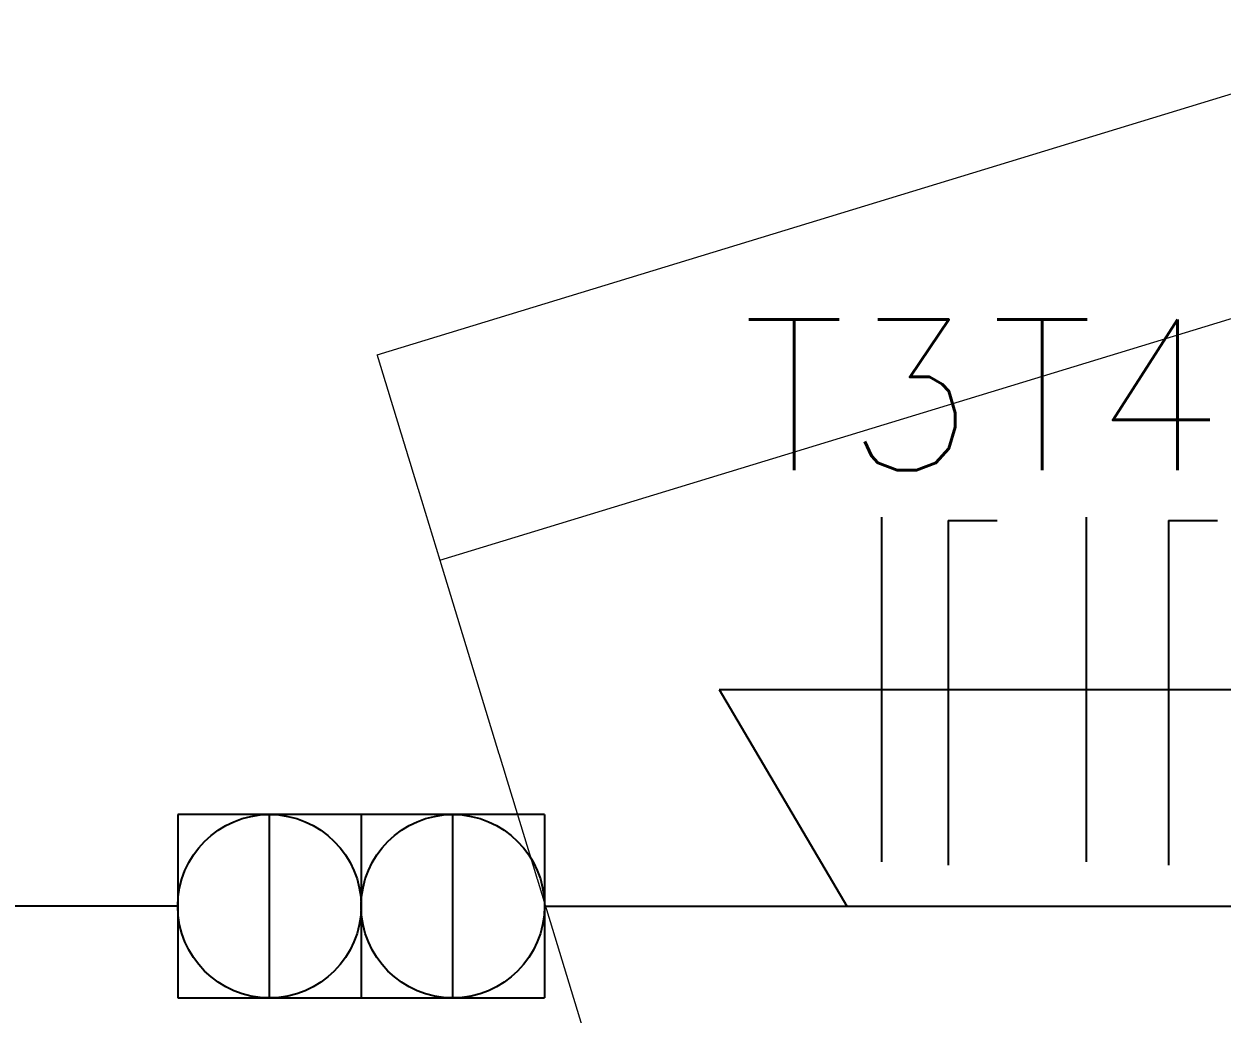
# Model space of a CAD drawing. Header units: millimetres. Extents: x 27525 to 1347740, y 16401 to 59429.
# Drawn here: x 648067 to 648927, y 36341 to 37052 of the extents above; entities that cross this region are included whole.
import ezdxf
from ezdxf.lldxf.tags import DXFTag

# ---------------------------------------------------------------- set-up
doc = ezdxf.new("R2010")
doc.units = ezdxf.units.MM
for name, color, linetype in [('ARQUITETURA', 8, 'Continuous'), ('ELETRICA', 3, 'Continuous'), ('Eletruto embutido no piso', 4, 'HIDDEN'), ('PERFILADO', 2, 'Continuous')]:
    doc.layers.add(name, color=color, linetype=linetype)
doc.layers.add('Mobiliário', color=151, linetype='Continuous', lineweight=9, plot=False)
doc.styles.get("Standard").update_dxf_attribs({"font": 'romans.shx'})
tags = doc.linetypes.add('HIDDEN', pattern=[0.375, 0.25, -0.125]).pattern_tags.tags
tags[6:7] = [DXFTag(74, 4), DXFTag(75, 0), DXFTag(340, '0'), DXFTag(46, 1.0), DXFTag(50, 0.0), DXFTag(44, 0.0), DXFTag(45, 0.0)]
tags[4:5] = [DXFTag(74, 4), DXFTag(75, 0), DXFTag(340, '0'), DXFTag(46, 1.0), DXFTag(50, 0.0), DXFTag(44, 0.0), DXFTag(45, 0.0)]

# ---------------------------------------------------------------- blocks, each defined once
blk = doc.blocks.new('N1')
at = {"layer": 'ARQUITETURA', "color": 4, "lineweight": -2, "ltscale": 1.3}
for q in [(603856.7, 118519.9), (603915.2, 118932.3)]:
    blk.add_line((603856.7, 118932.3), q, dxfattribs=at)

msp = doc.modelspace()

# ---------------------------------------------------------------- linework, layer by layer
at = {"layer": 'ARQUITETURA', "color": 4, "lineweight": -2, "ltscale": 1.3}
for p, q in [((648682.517, 36697.957), (648682.517, 36450.557)), ((648829.725, 36697.957), (648829.725, 36450.557))]:
    msp.add_line(p, q, dxfattribs=at)
at = {"layer": 'ELETRICA'}
for p, q in [((648308.832, 36484.462), (648177.12, 36484.462)), ((648177.12, 36484.462), (648177.12, 36352.75)), ((648242.976, 36352.75), (648242.976, 36484.462)), ((648440.545, 36484.462), (648308.832, 36484.462)), ((648308.832, 36484.462), (648308.832, 36352.75)), ((648308.832, 36484.462), (648308.832, 36352.75)), ((648374.689, 36352.75), (648374.689, 36484.462)), ((648440.545, 36484.462), (648440.545, 36352.75)), ((648177.12, 36352.75), (648308.832, 36352.75)), ((648308.832, 36352.75), (648440.545, 36352.75))]:
    msp.add_line(p, q, dxfattribs=at)
for centre in [(648242.976, 36418.606), (648374.689, 36418.606)]:
    msp.add_circle(centre, 65.856, dxfattribs=at)
at = {"layer": 'Eletruto embutido no piso', "ltscale": 400}
for p, q in [((648177.12, 36418.606), (646938.534, 36418.606)), ((648441.234, 36418.606), (650329.577, 36418.606))]:
    msp.add_line(p, q, dxfattribs=at)
at = {"layer": 'Mobiliário'}
for p, q in [((648320.226, 36814.604), (649097.918, 37052.25)), ((648365.305, 36667.082), (649142.997, 36904.729)), ((648349.45, 36718.969), (648365.305, 36667.082)), ((648365.305, 36667.082), (648407.782, 36528.079)), ((648435.19, 36438.388), (648566.624, 36008.27)), ((648435.19, 36438.388), (648566.624, 36008.27))]:
    msp.add_line(p, q, dxfattribs=at)
for points in [[(648320.226, 36814.604), (648320.228, 36814.595), (648320.231, 36814.587), (648320.233, 36814.579), (648320.236, 36814.57), (648320.238, 36814.562), (648320.241, 36814.553), (648320.244, 36814.545), (648320.246, 36814.537), (648320.249, 36814.528), (648320.251, 36814.52), (648320.254, 36814.511), (648320.256, 36814.503), (648320.259, 36814.494), (648320.262, 36814.486), (648320.264, 36814.478), (648320.267, 36814.469), (648320.269, 36814.461), (648320.272, 36814.452), (648320.274, 36814.444), (648320.277, 36814.436), (648320.28, 36814.427), (648320.282, 36814.419), (648320.285, 36814.41), (648320.287, 36814.402), (648320.29, 36814.394), (648320.292, 36814.385), (648320.295, 36814.377), (648320.298, 36814.368), (648320.3, 36814.36), (648320.303, 36814.352), (648320.305, 36814.343), (648320.308, 36814.335), (648320.31, 36814.326), (648320.313, 36814.318), (648320.316, 36814.309), (648320.318, 36814.301), (648320.321, 36814.293), (648320.323, 36814.284), (648320.326, 36814.276), (648320.328, 36814.267), (648320.331, 36814.259), (648320.334, 36814.251), (648320.336, 36814.242), (648320.339, 36814.234), (648320.341, 36814.225), (648320.344, 36814.217), (648320.346, 36814.209), (648320.349, 36814.2), (648320.352, 36814.192), (648320.354, 36814.183), (648320.357, 36814.175), (648320.359, 36814.166), (648320.362, 36814.158), (648320.364, 36814.15), (648320.367, 36814.141), (648320.37, 36814.133), (648320.372, 36814.124), (648320.375, 36814.116), (648320.377, 36814.108), (648320.38, 36814.099), (648320.382, 36814.091), (648320.385, 36814.082), (648320.388, 36814.074), (648320.39, 36814.066), (648320.393, 36814.057), (648320.395, 36814.049), (648320.398, 36814.04), (648320.4, 36814.032), (648320.403, 36814.024), (648320.406, 36814.015), (648320.408, 36814.007), (648320.413, 36813.99), (648320.421, 36813.965), (648320.429, 36813.94), (648320.436, 36813.915), (648320.444, 36813.889), (648320.452, 36813.864), (648320.459, 36813.839), (648320.467, 36813.814), (648320.475, 36813.789), (648320.482, 36813.764), (648320.49, 36813.739), (648320.498, 36813.714), (648320.505, 36813.688), (648320.513, 36813.663), (648320.521, 36813.638), (648320.528, 36813.613), (648320.536, 36813.588), (648320.544, 36813.563), (648320.551, 36813.538), (648320.559, 36813.513), (648320.567, 36813.487), (648320.574, 36813.462), (648320.582, 36813.437), (648320.59, 36813.412), (648320.597, 36813.387), (648320.605, 36813.362), (648320.613, 36813.337), (648320.621, 36813.312), (648320.628, 36813.286), (648320.636, 36813.261), (648320.644, 36813.236), (648320.651, 36813.211), (648320.659, 36813.186), (648320.667, 36813.161), (648320.674, 36813.136), (648320.682, 36813.111), (648320.69, 36813.085), (648320.697, 36813.06), (648320.705, 36813.035), (648320.713, 36813.01), (648320.72, 36812.985), (648320.728, 36812.96), (648320.736, 36812.935), (648320.743, 36812.91), (648320.751, 36812.884), (648320.759, 36812.859), (648320.766, 36812.834), (648320.774, 36812.809), (648320.782, 36812.784), (648320.789, 36812.759), (648320.797, 36812.734), (648320.805, 36812.709), (648320.812, 36812.683), (648320.82, 36812.658), (648320.828, 36812.633), (648320.835, 36812.608), (648320.843, 36812.583), (648320.851, 36812.558), (648320.859, 36812.533), (648320.866, 36812.508), (648320.874, 36812.482), (648320.882, 36812.457), (648320.889, 36812.432), (648320.897, 36812.407), (648320.905, 36812.382), (648320.912, 36812.357), (648320.92, 36812.332), (648320.928, 36812.307), (648320.935, 36812.281), (648320.943, 36812.256), (648320.951, 36812.231), (648320.958, 36812.206), (648320.971, 36812.165), (648320.984, 36812.123), (648320.996, 36812.081), (648321.009, 36812.04), (648321.022, 36811.998), (648321.034, 36811.957), (648321.047, 36811.915), (648321.06, 36811.874), (648321.073, 36811.832), (648321.085, 36811.791), (648321.098, 36811.749), (648321.111, 36811.708), (648321.123, 36811.666), (648321.136, 36811.625), (648321.149, 36811.583), (648321.161, 36811.542), (648321.174, 36811.5), (648321.187, 36811.459), (648321.199, 36811.417), (648321.212, 36811.376), (648321.225, 36811.334), (648321.237, 36811.293), (648321.25, 36811.251), (648321.263, 36811.209), (648321.276, 36811.168), (648321.288, 36811.126), (648321.301, 36811.085), (648321.314, 36811.043), (648321.326, 36811.002), (648321.339, 36810.96), (648321.352, 36810.919), (648321.364, 36810.877), (648321.377, 36810.836), (648321.39, 36810.794), (648321.402, 36810.753), (648321.415, 36810.711), (648321.428, 36810.67), (648321.44, 36810.628), (648321.453, 36810.587), (648321.466, 36810.545), (648321.479, 36810.504), (648321.491, 36810.462), (648321.504, 36810.421), (648321.517, 36810.379), (648321.529, 36810.337), (648321.542, 36810.296), (648321.555, 36810.254), (648321.567, 36810.213), (648321.58, 36810.171), (648321.593, 36810.13), (648321.605, 36810.088), (648321.618, 36810.047), (648321.631, 36810.005), (648321.644, 36809.964), (648321.656, 36809.922), (648321.669, 36809.881), (648321.682, 36809.839), (648321.694, 36809.798), (648321.707, 36809.756), (648321.72, 36809.715), (648321.732, 36809.673), (648321.745, 36809.632), (648321.758, 36809.59), (648321.77, 36809.549), (648321.783, 36809.507), (648321.796, 36809.466), (648321.808, 36809.424), (648321.821, 36809.382), (648321.834, 36809.341), (648321.847, 36809.299), (648321.859, 36809.258), (648321.874, 36809.208), (648321.892, 36809.151), (648321.909, 36809.094), (648321.927, 36809.036), (648321.944, 36808.979), (648321.962, 36808.921), (648321.98, 36808.864), (648321.997, 36808.807), (648322.015, 36808.749), (648322.032, 36808.692), (648322.05, 36808.634), (648322.067, 36808.577), (648322.085, 36808.52), (648322.102, 36808.462), (648322.12, 36808.405), (648322.137, 36808.347), (648322.155, 36808.29), (648322.173, 36808.233), (648322.19, 36808.175), (648322.208, 36808.118), (648322.225, 36808.06), (648322.243, 36808.003), (648322.26, 36807.946), (648322.278, 36807.888), (648322.295, 36807.831), (648322.313, 36807.773), (648322.33, 36807.716), (648322.348, 36807.659), (648322.365, 36807.601), (648322.383, 36807.544), (648322.401, 36807.486), (648322.418, 36807.429), (648322.436, 36807.372), (648322.453, 36807.314), (648322.471, 36807.257), (648322.488, 36807.199), (648322.506, 36807.142), (648322.523, 36807.085), (648322.541, 36807.027), (648322.558, 36806.97), (648322.576, 36806.912), (648322.593, 36806.855), (648322.611, 36806.798), (648322.629, 36806.74), (648322.646, 36806.683), (648322.664, 36806.625), (648322.681, 36806.568), (648322.699, 36806.511), (648322.716, 36806.453), (648322.734, 36806.396), (648322.751, 36806.338), (648322.769, 36806.281), (648322.786, 36806.224), (648322.804, 36806.166), (648322.822, 36806.109), (648322.839, 36806.051), (648322.857, 36805.994), (648322.874, 36805.937), (648322.892, 36805.879), (648322.909, 36805.822), (648322.927, 36805.764), (648322.944, 36805.707), (648322.962, 36805.65), (648322.979, 36805.592), (648322.997, 36805.535), (648323.014, 36805.477), (648323.032, 36805.42), (648323.05, 36805.363), (648323.067, 36805.305), (648323.085, 36805.248), (648323.102, 36805.19), (648323.12, 36805.133), (648323.142, 36805.06), (648323.164, 36804.988), (648323.186, 36804.915), (648323.208, 36804.843), (648323.231, 36804.77), (648323.253, 36804.698), (648323.275, 36804.625), (648323.297, 36804.553), (648323.319, 36804.48), (648323.341, 36804.407), (648323.364, 36804.335), (648323.386, 36804.262), (648323.408, 36804.19), (648323.43, 36804.117), (648323.452, 36804.045), (648323.474, 36803.972), (648323.497, 36803.9), (648323.519, 36803.827), (648323.541, 36803.754), (648323.563, 36803.682), (648323.585, 36803.609), (648323.607, 36803.537), (648323.63, 36803.464), (648323.652, 36803.392), (648323.674, 36803.319), (648323.696, 36803.247), (648323.718, 36803.174), (648323.74, 36803.101), (648323.763, 36803.029), (648323.785, 36802.956), (648323.807, 36802.884), (648323.829, 36802.811), (648323.851, 36802.739), (648323.874, 36802.666), (648323.896, 36802.594), (648323.918, 36802.521), (648323.94, 36802.448), (648323.962, 36802.376), (648323.984, 36802.303), (648324.007, 36802.231), (648324.029, 36802.158), (648324.051, 36802.086), (648324.073, 36802.013), (648324.095, 36801.941), (648324.117, 36801.868), (648324.14, 36801.796), (648324.162, 36801.723), (648324.184, 36801.65), (648324.206, 36801.578), (648324.228, 36801.505), (648324.25, 36801.433), (648324.273, 36801.36), (648324.295, 36801.288), (648324.317, 36801.215), (648324.339, 36801.143), (648324.361, 36801.07), (648324.383, 36800.997), (648324.406, 36800.925), (648324.428, 36800.852), (648324.45, 36800.78), (648324.472, 36800.707), (648324.494, 36800.635), (648324.516, 36800.562), (648324.539, 36800.49), (648324.561, 36800.417), (648324.583, 36800.344), (648324.605, 36800.272), (648324.627, 36800.199), (648324.65, 36800.127), (648324.672, 36800.054), (648324.694, 36799.982), (648324.718, 36799.902), (648324.745, 36799.815), (648324.771, 36799.728), (648324.798, 36799.642), (648324.824, 36799.555), (648324.851, 36799.468), (648324.877, 36799.381), (648324.904, 36799.294), (648324.93, 36799.208), (648324.957, 36799.121), (648324.983, 36799.034), (648325.01, 36798.947), (648325.036, 36798.86), (648325.063, 36798.774), (648325.09, 36798.687), (648325.116, 36798.6), (648325.143, 36798.513), (648325.169, 36798.426), (648325.196, 36798.34), (648325.222, 36798.253), (648325.249, 36798.166), (648325.275, 36798.079), (648325.302, 36797.992), (648325.328, 36797.906), (648325.355, 36797.819), (648325.381, 36797.732), (648325.408, 36797.645), (648325.434, 36797.558), (648325.461, 36797.472), (648325.487, 36797.385), (648325.514, 36797.298), (648325.54, 36797.211), (648325.567, 36797.124), (648325.593, 36797.038), (648325.62, 36796.951), (648325.647, 36796.864), (648325.673, 36796.777), (648325.7, 36796.69), (648325.726, 36796.604), (648325.753, 36796.517), (648325.779, 36796.43), (648325.806, 36796.343), (648325.832, 36796.256), (648325.859, 36796.17), (648325.885, 36796.083), (648325.912, 36795.996), (648325.938, 36795.909), (648325.965, 36795.822), (648325.991, 36795.736), (648326.018, 36795.649), (648326.044, 36795.562), (648326.071, 36795.475), (648326.097, 36795.389), (648326.124, 36795.302), (648326.15, 36795.215), (648326.177, 36795.128), (648326.204, 36795.041), (648326.23, 36794.955), (648326.257, 36794.868), (648326.283, 36794.781), (648326.31, 36794.694), (648326.336, 36794.607), (648326.363, 36794.521), (648326.389, 36794.434), (648326.416, 36794.347), (648326.442, 36794.26), (648326.469, 36794.173), (648326.495, 36794.087), (648326.522, 36794), (648326.548, 36793.913), (648326.575, 36793.826), (648326.601, 36793.739), (648326.632, 36793.639), (648326.662, 36793.539), (648326.693, 36793.44), (648326.724, 36793.34), (648326.754, 36793.24), (648326.785, 36793.14), (648326.815, 36793.04), (648326.846, 36792.94), (648326.876, 36792.84), (648326.907, 36792.74), (648326.937, 36792.64), (648326.968, 36792.54), (648326.998, 36792.44), (648327.029, 36792.34), (648327.059, 36792.24), (648327.09, 36792.14), (648327.121, 36792.04), (648327.151, 36791.94), (648327.182, 36791.84), (648327.212, 36791.74), (648327.243, 36791.64), (648327.273, 36791.541), (648327.304, 36791.441), (648327.334, 36791.341), (648327.365, 36791.241), (648327.395, 36791.141), (648327.426, 36791.041), (648327.457, 36790.941), (648327.487, 36790.841), (648327.518, 36790.741), (648327.548, 36790.641), (648327.579, 36790.541), (648327.609, 36790.441), (648327.64, 36790.341), (648327.67, 36790.241), (648327.701, 36790.141), (648327.731, 36790.041), (648327.762, 36789.941), (648327.792, 36789.841), (648327.823, 36789.741), (648327.854, 36789.642), (648327.884, 36789.542), (648327.915, 36789.442), (648327.945, 36789.342), (648327.976, 36789.242), (648328.006, 36789.142), (648328.037, 36789.042), (648328.067, 36788.942), (648328.098, 36788.842), (648328.128, 36788.742), (648328.159, 36788.642), (648328.19, 36788.542), (648328.22, 36788.442), (648328.251, 36788.342), (648328.281, 36788.242), (648328.312, 36788.142), (648328.342, 36788.042), (648328.373, 36787.942), (648328.403, 36787.842), (648328.434, 36787.743), (648328.464, 36787.643), (648328.495, 36787.543), (648328.525, 36787.443), (648328.556, 36787.343), (648328.587, 36787.243), (648328.617, 36787.143), (648328.648, 36787.043), (648328.678, 36786.943), (648328.709, 36786.843), (648328.739, 36786.743), (648328.77, 36786.643), (648328.802, 36786.537), (648328.836, 36786.425), (648328.871, 36786.314), (648328.905, 36786.202), (648328.939, 36786.09), (648328.973, 36785.978), (648329.007, 36785.866), (648329.041, 36785.754), (648329.076, 36785.642), (648329.11, 36785.531), (648329.144, 36785.419), (648329.178, 36785.307), (648329.212, 36785.195), (648329.246, 36785.083), (648329.281, 36784.971), (648329.315, 36784.86), (648329.349, 36784.748), (648329.383, 36784.636), (648329.417, 36784.524), (648329.452, 36784.412), (648329.486, 36784.3), (648329.52, 36784.189), (648329.554, 36784.077), (648329.588, 36783.965), (648329.622, 36783.853), (648329.657, 36783.741), (648329.691, 36783.629), (648329.725, 36783.517), (648329.759, 36783.406), (648329.793, 36783.294), (648329.827, 36783.182), (648329.862, 36783.07), (648329.896, 36782.958), (648329.93, 36782.846), (648329.964, 36782.735), (648329.998, 36782.623), (648330.033, 36782.511), (648330.067, 36782.399), (648330.101, 36782.287), (648330.135, 36782.175), (648330.169, 36782.064), (648330.203, 36781.952), (648330.238, 36781.84), (648330.272, 36781.728), (648330.306, 36781.616), (648330.34, 36781.504), (648330.374, 36781.392), (648330.408, 36781.281), (648330.443, 36781.169), (648330.477, 36781.057), (648330.511, 36780.945), (648330.545, 36780.833), (648330.579, 36780.721), (648330.614, 36780.61), (648330.648, 36780.498), (648330.682, 36780.386), (648330.716, 36780.274), (648330.75, 36780.162), (648330.784, 36780.05), (648330.819, 36779.939), (648330.853, 36779.827), (648330.887, 36779.715), (648330.921, 36779.603), (648330.955, 36779.491), (648330.989, 36779.379), (648331.024, 36779.267), (648331.058, 36779.156), (648331.092, 36779.044), (648331.126, 36778.932), (648331.16, 36778.82), (648331.195, 36778.708), (648331.229, 36778.596), (648331.266, 36778.474), (648331.303, 36778.352), (648331.341, 36778.229), (648331.378, 36778.107), (648331.416, 36777.985), (648331.453, 36777.862), (648331.49, 36777.74), (648331.528, 36777.618), (648331.565, 36777.495), (648331.603, 36777.373), (648331.64, 36777.251), (648331.677, 36777.128), (648331.715, 36777.006), (648331.752, 36776.884), (648331.789, 36776.762), (648331.827, 36776.639), (648331.864, 36776.517), (648331.902, 36776.395), (648331.939, 36776.272), (648331.976, 36776.15), (648332.014, 36776.028), (648332.051, 36775.905), (648332.088, 36775.783), (648332.126, 36775.661), (648332.163, 36775.538), (648332.201, 36775.416), (648332.238, 36775.294), (648332.275, 36775.171), (648332.313, 36775.049), (648332.35, 36774.927), (648332.388, 36774.804), (648332.425, 36774.682), (648332.462, 36774.56), (648332.5, 36774.437), (648332.537, 36774.315), (648332.574, 36774.193), (648332.612, 36774.07), (648332.649, 36773.948), (648332.687, 36773.826), (648332.724, 36773.703), (648332.761, 36773.581), (648332.799, 36773.459), (648332.836, 36773.336), (648332.873, 36773.214), (648332.911, 36773.092), (648332.948, 36772.969), (648332.986, 36772.847), (648333.023, 36772.725), (648333.06, 36772.602), (648333.098, 36772.48), (648333.135, 36772.358), (648333.173, 36772.235), (648333.21, 36772.113), (648333.247, 36771.991), (648333.285, 36771.868), (648333.322, 36771.746), (648333.359, 36771.624), (648333.397, 36771.501), (648333.434, 36771.379), (648333.472, 36771.257), (648333.509, 36771.134), (648333.546, 36771.012), (648333.584, 36770.89), (648333.621, 36770.767), (648333.658, 36770.645), (648333.696, 36770.523), (648333.733, 36770.4), (648333.771, 36770.278), (648333.808, 36770.156), (648333.845, 36770.033), (648333.883, 36769.911), (648333.922, 36769.784), (648333.962, 36769.653), (648334.002, 36769.522), (648334.042, 36769.39), (648334.082, 36769.259), (648334.122, 36769.128), (648334.162, 36768.997), (648334.202, 36768.865), (648334.242, 36768.734), (648334.283, 36768.603), (648334.323, 36768.472), (648334.363, 36768.34), (648334.403, 36768.209), (648334.443, 36768.078), (648334.483, 36767.946), (648334.523, 36767.815), (648334.563, 36767.684), (648334.603, 36767.553), (648334.644, 36767.421), (648334.684, 36767.29), (648334.724, 36767.159), (648334.764, 36767.027), (648334.804, 36766.896), (648334.844, 36766.765), (648334.884, 36766.634), (648334.924, 36766.502), (648334.965, 36766.371), (648335.005, 36766.24), (648335.045, 36766.109), (648335.085, 36765.977), (648335.125, 36765.846), (648335.165, 36765.715), (648335.205, 36765.583), (648335.245, 36765.452), (648335.285, 36765.321), (648335.326, 36765.19), (648335.366, 36765.058), (648335.406, 36764.927), (648335.446, 36764.796), (648335.486, 36764.664), (648335.526, 36764.533), (648335.566, 36764.402), (648335.606, 36764.271), (648335.647, 36764.139), (648335.687, 36764.008), (648335.727, 36763.877), (648335.767, 36763.746), (648335.807, 36763.614), (648335.847, 36763.483), (648335.887, 36763.352), (648335.927, 36763.22), (648335.967, 36763.089), (648336.008, 36762.958), (648336.048, 36762.827), (648336.088, 36762.695), (648336.128, 36762.564), (648336.168, 36762.433), (648336.208, 36762.301), (648336.248, 36762.17), (648336.288, 36762.039), (648336.328, 36761.908), (648336.369, 36761.776), (648336.409, 36761.645), (648336.449, 36761.514), (648336.489, 36761.382), (648336.529, 36761.251), (648336.569, 36761.12), (648336.609, 36760.989), (648336.649, 36760.857), (648336.69, 36760.726), (648336.73, 36760.595), (648336.77, 36760.464), (648336.812, 36760.325), (648336.854, 36760.186), (648336.897, 36760.048), (648336.939, 36759.909), (648336.981, 36759.771), (648337.024, 36759.632), (648337.066, 36759.494), (648337.109, 36759.355), (648337.151, 36759.216), (648337.193, 36759.078), (648337.236, 36758.939), (648337.278, 36758.801), (648337.32, 36758.662), (648337.363, 36758.523), (648337.405, 36758.385), (648337.447, 36758.246), (648337.49, 36758.108), (648337.532, 36757.969), (648337.574, 36757.831), (648337.617, 36757.692), (648337.659, 36757.553), (648337.701, 36757.415), (648337.744, 36757.276), (648337.786, 36757.138), (648337.828, 36756.999), (648337.871, 36756.861), (648337.913, 36756.722), (648337.955, 36756.583), (648337.998, 36756.445), (648338.04, 36756.306), (648338.082, 36756.168), (648338.125, 36756.029), (648338.167, 36755.891), (648338.21, 36755.752), (648338.252, 36755.613), (648338.294, 36755.475), (648338.337, 36755.336), (648338.379, 36755.198), (648338.421, 36755.059), (648338.464, 36754.921), (648338.506, 36754.782), (648338.548, 36754.643), (648338.591, 36754.505), (648338.633, 36754.366), (648338.675, 36754.228), (648338.718, 36754.089), (648338.76, 36753.95), (648338.802, 36753.812), (648338.845, 36753.673), (648338.887, 36753.535), (648338.929, 36753.396), (648338.972, 36753.258), (648339.014, 36753.119), (648339.056, 36752.98), (648339.099, 36752.842), (648339.141, 36752.703), (648339.183, 36752.565), (648339.226, 36752.426), (648339.268, 36752.288), (648339.311, 36752.149), (648339.353, 36752.01), (648339.395, 36751.872), (648339.438, 36751.733), (648339.48, 36751.595), (648339.522, 36751.456), (648339.565, 36751.318), (648339.607, 36751.179), (648339.649, 36751.04), (648339.692, 36750.902), (648339.734, 36750.763), (648339.776, 36750.625), (648339.82, 36750.483), (648339.864, 36750.339), (648339.908, 36750.195), (648339.952, 36750.051), (648339.996, 36749.907), (648340.04, 36749.763), (648340.084, 36749.619), (648340.128, 36749.474), (648340.172, 36749.33), (648340.216, 36749.186), (648340.26, 36749.042), (648340.304, 36748.898), (648340.348, 36748.754), (648340.392, 36748.61), (648340.436, 36748.465), (648340.48, 36748.321), (648340.524, 36748.177), (648340.568, 36748.033), (648340.612, 36747.889), (648340.656, 36747.745), (648340.7, 36747.601), (648340.744, 36747.457), (648340.788, 36747.312), (648340.833, 36747.168), (648340.877, 36747.024), (648340.921, 36746.88), (648340.965, 36746.736), (648341.009, 36746.592), (648341.053, 36746.448), (648341.097, 36746.303), (648341.141, 36746.159), (648341.185, 36746.015), (648341.229, 36745.871), (648341.273, 36745.727), (648341.317, 36745.583), (648341.361, 36745.439), (648341.405, 36745.295), (648341.449, 36745.15), (648341.493, 36745.006), (648341.537, 36744.862), (648341.581, 36744.718), (648341.625, 36744.574), (648341.669, 36744.43), (648341.713, 36744.286), (648341.757, 36744.142), (648341.801, 36743.997), (648341.846, 36743.853), (648341.89, 36743.709), (648341.934, 36743.565), (648341.978, 36743.421), (648342.022, 36743.277), (648342.066, 36743.133), (648342.11, 36742.988), (648342.154, 36742.844), (648342.198, 36742.7), (648342.242, 36742.556), (648342.286, 36742.412), (648342.33, 36742.268), (648342.374, 36742.124), (648342.418, 36741.98), (648342.462, 36741.835), (648342.506, 36741.691), (648342.55, 36741.547), (648342.594, 36741.403), (648342.638, 36741.259), (648342.682, 36741.115), (648342.726, 36740.971), (648342.77, 36740.826), (648342.814, 36740.682), (648342.859, 36740.538), (648342.903, 36740.394), (648342.947, 36740.25), (648342.992, 36740.102), (648343.037, 36739.954), (648343.082, 36739.806), (648343.127, 36739.658), (648343.173, 36739.511), (648343.218, 36739.363), (648343.263, 36739.215), (648343.308, 36739.067), (648343.353, 36738.919), (648343.398, 36738.771), (648343.444, 36738.623), (648343.489, 36738.475), (648343.534, 36738.328), (648343.579, 36738.18), (648343.624, 36738.032), (648343.67, 36737.884), (648343.715, 36737.736), (648343.76, 36737.588), (648343.805, 36737.44), (648343.85, 36737.292), (648343.896, 36737.145), (648343.941, 36736.997), (648343.986, 36736.849), (648344.031, 36736.701), (648344.076, 36736.553), (648344.121, 36736.405), (648344.167, 36736.257), (648344.212, 36736.109), (648344.257, 36735.962), (648344.302, 36735.814), (648344.347, 36735.666), (648344.393, 36735.518), (648344.438, 36735.37), (648344.483, 36735.222), (648344.528, 36735.074), (648344.573, 36734.926), (648344.619, 36734.779), (648344.664, 36734.631), (648344.709, 36734.483), (648344.754, 36734.335), (648344.799, 36734.187), (648344.844, 36734.039), (648344.89, 36733.891), (648344.935, 36733.744), (648344.98, 36733.596), (648345.025, 36733.448), (648345.07, 36733.3), (648345.116, 36733.152), (648345.161, 36733.004), (648345.206, 36732.856), (648345.251, 36732.708), (648345.296, 36732.561), (648345.342, 36732.413), (648345.387, 36732.265), (648345.432, 36732.117), (648345.477, 36731.969), (648345.522, 36731.821), (648345.567, 36731.673), (648345.613, 36731.525), (648345.658, 36731.378), (648345.703, 36731.23), (648345.748, 36731.082), (648345.793, 36730.934), (648345.839, 36730.786), (648345.884, 36730.638), (648345.929, 36730.49), (648345.974, 36730.342), (648346.019, 36730.195), (648346.065, 36730.047), (648346.11, 36729.899), (648346.155, 36729.751), (648346.2, 36729.602), (648346.246, 36729.452), (648346.292, 36729.303), (648346.338, 36729.153), (648346.383, 36729.003), (648346.429, 36728.853), (648346.475, 36728.704), (648346.521, 36728.554), (648346.566, 36728.404), (648346.612, 36728.254), (648346.658, 36728.105), (648346.704, 36727.955), (648346.75, 36727.805), (648346.795, 36727.655), (648346.841, 36727.505), (648346.887, 36727.356), (648346.933, 36727.206), (648346.978, 36727.056), (648347.024, 36726.906), (648347.07, 36726.757), (648347.116, 36726.607), (648347.161, 36726.457), (648347.207, 36726.307), (648347.253, 36726.158), (648347.299, 36726.008), (648347.344, 36725.858), (648347.39, 36725.708), (648347.436, 36725.559), (648347.482, 36725.409), (648347.528, 36725.259), (648347.573, 36725.109), (648347.619, 36724.96), (648347.665, 36724.81), (648347.711, 36724.66), (648347.756, 36724.51), (648347.802, 36724.361), (648347.848, 36724.211), (648347.894, 36724.061), (648347.939, 36723.911), (648347.985, 36723.762), (648348.031, 36723.612), (648348.077, 36723.462), (648348.122, 36723.312), (648348.168, 36723.163), (648348.214, 36723.013), (648348.26, 36722.863), (648348.305, 36722.713), (648348.351, 36722.563), (648348.397, 36722.414), (648348.443, 36722.264), (648348.489, 36722.114), (648348.534, 36721.964), (648348.58, 36721.815), (648348.626, 36721.665), (648348.672, 36721.515), (648348.717, 36721.365), (648348.763, 36721.216), (648348.809, 36721.066), (648348.855, 36720.916), (648348.9, 36720.766), (648348.946, 36720.617), (648348.992, 36720.467), (648349.038, 36720.317), (648349.083, 36720.167), (648349.129, 36720.018), (648349.175, 36719.868), (648349.221, 36719.718), (648349.266, 36719.568), (648349.312, 36719.419), (648349.358, 36719.269), (648349.404, 36719.119), (648349.45, 36718.969)], [(648407.782, 36528.079), (648407.796, 36528.031), (648407.811, 36527.983), (648407.826, 36527.935), (648407.84, 36527.887), (648407.855, 36527.839), (648407.87, 36527.791), (648407.884, 36527.743), (648407.899, 36527.695), (648407.914, 36527.647), (648407.928, 36527.599), (648407.943, 36527.551), (648407.958, 36527.503), (648407.972, 36527.455), (648407.987, 36527.407), (648408.002, 36527.359), (648408.016, 36527.311), (648408.031, 36527.263), (648408.046, 36527.215), (648408.06, 36527.167), (648408.075, 36527.119), (648408.09, 36527.071), (648408.104, 36527.023), (648408.119, 36526.975), (648408.134, 36526.926), (648408.149, 36526.878), (648408.163, 36526.83), (648408.178, 36526.782), (648408.193, 36526.734), (648408.207, 36526.686), (648408.222, 36526.638), (648408.237, 36526.59), (648408.251, 36526.542), (648408.266, 36526.494), (648408.281, 36526.446), (648408.295, 36526.398), (648408.31, 36526.35), (648408.325, 36526.302), (648408.339, 36526.254), (648408.354, 36526.206), (648408.369, 36526.158), (648408.383, 36526.11), (648408.398, 36526.062), (648408.413, 36526.014), (648408.427, 36525.966), (648408.442, 36525.918), (648408.457, 36525.87), (648408.471, 36525.822), (648408.486, 36525.774), (648408.501, 36525.726), (648408.515, 36525.678), (648408.53, 36525.63), (648408.545, 36525.582), (648408.559, 36525.534), (648408.574, 36525.486), (648408.589, 36525.437), (648408.604, 36525.389), (648408.618, 36525.341), (648408.633, 36525.293), (648408.648, 36525.245), (648408.662, 36525.197), (648408.677, 36525.149), (648408.692, 36525.101), (648408.706, 36525.053), (648408.721, 36525.005), (648408.736, 36524.957), (648408.75, 36524.909), (648408.765, 36524.861), (648408.783, 36524.803), (648408.8, 36524.746), (648408.818, 36524.688), (648408.836, 36524.63), (648408.853, 36524.572), (648408.871, 36524.514), (648408.889, 36524.457), (648408.906, 36524.399), (648408.924, 36524.341), (648408.942, 36524.283), (648408.959, 36524.226), (648408.977, 36524.168), (648408.994, 36524.11), (648409.012, 36524.052), (648409.03, 36523.995), (648409.047, 36523.937), (648409.065, 36523.879), (648409.083, 36523.821), (648409.1, 36523.763), (648409.118, 36523.706), (648409.136, 36523.648), (648409.153, 36523.59), (648409.171, 36523.532), (648409.189, 36523.475), (648409.206, 36523.417), (648409.224, 36523.359), (648409.242, 36523.301), (648409.259, 36523.244), (648409.277, 36523.186), (648409.295, 36523.128), (648409.312, 36523.07), (648409.33, 36523.012), (648409.348, 36522.955), (648409.365, 36522.897), (648409.383, 36522.839), (648409.401, 36522.781), (648409.418, 36522.724), (648409.436, 36522.666), (648409.453, 36522.608), (648409.471, 36522.55), (648409.489, 36522.493), (648409.506, 36522.435), (648409.524, 36522.377), (648409.542, 36522.319), (648409.559, 36522.261), (648409.577, 36522.204), (648409.595, 36522.146), (648409.612, 36522.088), (648409.63, 36522.03), (648409.648, 36521.973), (648409.665, 36521.915), (648409.683, 36521.857), (648409.701, 36521.799), (648409.718, 36521.742), (648409.736, 36521.684), (648409.754, 36521.626), (648409.771, 36521.568), (648409.789, 36521.51), (648409.807, 36521.453), (648409.824, 36521.395), (648409.842, 36521.337), (648409.859, 36521.279), (648409.877, 36521.222), (648409.895, 36521.164), (648409.912, 36521.106), (648409.93, 36521.048), (648409.948, 36520.99), (648409.968, 36520.923), (648409.989, 36520.856), (648410.009, 36520.789), (648410.03, 36520.722), (648410.05, 36520.655), (648410.071, 36520.588), (648410.091, 36520.521), (648410.112, 36520.454), (648410.132, 36520.387), (648410.153, 36520.32), (648410.173, 36520.253), (648410.194, 36520.186), (648410.214, 36520.119), (648410.235, 36520.051), (648410.255, 36519.984), (648410.276, 36519.917), (648410.296, 36519.85), (648410.317, 36519.783), (648410.337, 36519.716), (648410.358, 36519.649), (648410.378, 36519.582), (648410.399, 36519.515), (648410.419, 36519.448), (648410.44, 36519.381), (648410.46, 36519.314), (648410.481, 36519.247), (648410.501, 36519.18), (648410.522, 36519.112), (648410.542, 36519.045), (648410.563, 36518.978), (648410.583, 36518.911), (648410.604, 36518.844), (648410.624, 36518.777), (648410.645, 36518.71), (648410.665, 36518.643), (648410.686, 36518.576), (648410.706, 36518.509), (648410.727, 36518.442), (648410.747, 36518.375), (648410.768, 36518.308), (648410.788, 36518.241), (648410.809, 36518.173), (648410.829, 36518.106), (648410.85, 36518.039), (648410.87, 36517.972), (648410.891, 36517.905), (648410.911, 36517.838), (648410.932, 36517.771), (648410.952, 36517.704), (648410.973, 36517.637), (648410.993, 36517.57), (648411.014, 36517.503), (648411.034, 36517.436), (648411.055, 36517.369), (648411.075, 36517.302), (648411.096, 36517.234), (648411.116, 36517.167), (648411.136, 36517.1), (648411.157, 36517.033), (648411.177, 36516.966), (648411.198, 36516.899), (648411.218, 36516.832), (648411.239, 36516.765), (648411.259, 36516.698), (648411.28, 36516.631), (648411.3, 36516.564), (648411.321, 36516.497), (648411.344, 36516.421), (648411.367, 36516.345), (648411.391, 36516.269), (648411.414, 36516.193), (648411.437, 36516.117), (648411.46, 36516.042), (648411.483, 36515.966), (648411.506, 36515.89), (648411.53, 36515.814), (648411.553, 36515.738), (648411.576, 36515.662), (648411.599, 36515.586), (648411.622, 36515.51), (648411.646, 36515.435), (648411.669, 36515.359), (648411.692, 36515.283), (648411.715, 36515.207), (648411.738, 36515.131), (648411.761, 36515.055), (648411.785, 36514.979), (648411.808, 36514.904), (648411.831, 36514.828), (648411.854, 36514.752), (648411.877, 36514.676), (648411.901, 36514.6), (648411.924, 36514.524), (648411.947, 36514.448), (648411.97, 36514.372), (648411.993, 36514.297), (648412.016, 36514.221), (648412.04, 36514.145), (648412.063, 36514.069), (648412.086, 36513.993), (648412.109, 36513.917), (648412.132, 36513.841), (648412.156, 36513.766), (648412.179, 36513.69), (648412.202, 36513.614), (648412.225, 36513.538), (648412.248, 36513.462), (648412.271, 36513.386), (648412.295, 36513.31), (648412.318, 36513.234), (648412.341, 36513.159), (648412.364, 36513.083), (648412.387, 36513.007), (648412.411, 36512.931), (648412.434, 36512.855), (648412.457, 36512.779), (648412.48, 36512.703), (648412.503, 36512.628), (648412.526, 36512.552), (648412.55, 36512.476), (648412.573, 36512.4), (648412.596, 36512.324), (648412.619, 36512.248), (648412.642, 36512.172), (648412.666, 36512.096), (648412.689, 36512.021), (648412.712, 36511.945), (648412.735, 36511.869), (648412.758, 36511.793), (648412.782, 36511.717), (648412.805, 36511.641), (648412.828, 36511.565), (648412.851, 36511.49), (648412.874, 36511.414), (648412.9, 36511.33), (648412.926, 36511.245), (648412.951, 36511.161), (648412.977, 36511.077), (648413.003, 36510.993), (648413.028, 36510.909), (648413.054, 36510.825), (648413.08, 36510.741), (648413.106, 36510.657), (648413.131, 36510.573), (648413.157, 36510.489), (648413.183, 36510.405), (648413.208, 36510.32), (648413.234, 36510.236), (648413.26, 36510.152), (648413.285, 36510.068), (648413.311, 36509.984), (648413.337, 36509.9), (648413.362, 36509.816), (648413.388, 36509.732), (648413.414, 36509.648), (648413.44, 36509.564), (648413.465, 36509.48), (648413.491, 36509.395), (648413.517, 36509.311), (648413.542, 36509.227), (648413.568, 36509.143), (648413.594, 36509.059), (648413.619, 36508.975), (648413.645, 36508.891), (648413.671, 36508.807), (648413.697, 36508.723), (648413.722, 36508.639), (648413.748, 36508.555), (648413.774, 36508.47), (648413.799, 36508.386), (648413.825, 36508.302), (648413.851, 36508.218), (648413.876, 36508.134), (648413.902, 36508.05), (648413.928, 36507.966), (648413.953, 36507.882), (648413.979, 36507.798), (648414.005, 36507.714), (648414.031, 36507.63), (648414.056, 36507.546), (648414.082, 36507.461), (648414.108, 36507.377), (648414.133, 36507.293), (648414.159, 36507.209), (648414.185, 36507.125), (648414.21, 36507.041), (648414.236, 36506.957), (648414.262, 36506.873), (648414.288, 36506.789), (648414.313, 36506.705), (648414.339, 36506.621), (648414.365, 36506.536), (648414.39, 36506.452), (648414.416, 36506.368), (648414.442, 36506.284), (648414.467, 36506.2), (648414.493, 36506.116), (648414.519, 36506.032), (648414.544, 36505.948), (648414.57, 36505.864), (648414.596, 36505.78), (648414.624, 36505.688), (648414.652, 36505.596), (648414.68, 36505.505), (648414.708, 36505.413), (648414.736, 36505.321), (648414.764, 36505.23), (648414.792, 36505.138), (648414.82, 36505.046), (648414.848, 36504.955), (648414.876, 36504.863), (648414.904, 36504.771), (648414.932, 36504.679), (648414.96, 36504.588), (648414.988, 36504.496), (648415.016, 36504.404), (648415.044, 36504.313), (648415.072, 36504.221), (648415.1, 36504.129), (648415.128, 36504.038), (648415.156, 36503.946), (648415.184, 36503.854), (648415.212, 36503.763), (648415.24, 36503.671), (648415.268, 36503.579), (648415.296, 36503.488), (648415.324, 36503.396), (648415.352, 36503.304), (648415.38, 36503.213), (648415.408, 36503.121), (648415.436, 36503.029), (648415.464, 36502.938), (648415.492, 36502.846), (648415.52, 36502.754), (648415.548, 36502.663), (648415.576, 36502.571), (648415.604, 36502.479), (648415.632, 36502.388), (648415.66, 36502.296), (648415.688, 36502.204), (648415.716, 36502.112), (648415.744, 36502.021), (648415.773, 36501.929), (648415.801, 36501.837), (648415.829, 36501.746), (648415.857, 36501.654), (648415.885, 36501.562), (648415.913, 36501.471), (648415.941, 36501.379), (648415.969, 36501.287), (648415.997, 36501.196), (648416.025, 36501.104), (648416.053, 36501.012), (648416.081, 36500.921), (648416.109, 36500.829), (648416.137, 36500.737), (648416.165, 36500.646), (648416.193, 36500.554), (648416.221, 36500.462), (648416.249, 36500.371), (648416.277, 36500.279), (648416.305, 36500.187), (648416.333, 36500.096), (648416.361, 36500.004), (648416.389, 36499.912), (648416.417, 36499.821), (648416.445, 36499.729), (648416.473, 36499.637), (648416.503, 36499.539), (648416.533, 36499.44), (648416.563, 36499.341), (648416.593, 36499.243), (648416.624, 36499.144), (648416.654, 36499.046), (648416.684, 36498.947), (648416.714, 36498.849), (648416.744, 36498.75), (648416.774, 36498.651), (648416.804, 36498.553), (648416.834, 36498.454), (648416.864, 36498.356), (648416.895, 36498.257), (648416.925, 36498.159), (648416.955, 36498.06), (648416.985, 36497.961), (648417.015, 36497.863), (648417.045, 36497.764), (648417.075, 36497.666), (648417.105, 36497.567), (648417.136, 36497.469), (648417.166, 36497.37), (648417.196, 36497.271), (648417.226, 36497.173), (648417.256, 36497.074), (648417.286, 36496.976), (648417.316, 36496.877), (648417.346, 36496.778), (648417.377, 36496.68), (648417.407, 36496.581), (648417.437, 36496.483), (648417.467, 36496.384), (648417.497, 36496.286), (648417.527, 36496.187), (648417.557, 36496.088), (648417.587, 36495.99), (648417.618, 36495.891), (648417.648, 36495.793), (648417.678, 36495.694), (648417.708, 36495.596), (648417.738, 36495.497), (648417.768, 36495.398), (648417.798, 36495.3), (648417.828, 36495.201), (648417.859, 36495.103), (648417.889, 36495.004), (648417.919, 36494.906), (648417.949, 36494.807), (648417.979, 36494.708), (648418.009, 36494.61), (648418.039, 36494.511), (648418.069, 36494.413), (648418.1, 36494.314), (648418.13, 36494.216), (648418.16, 36494.117), (648418.19, 36494.018), (648418.22, 36493.92), (648418.25, 36493.821), (648418.28, 36493.723), (648418.31, 36493.624), (648418.34, 36493.525), (648418.371, 36493.427), (648418.401, 36493.328), (648418.431, 36493.23), (648418.461, 36493.131), (648418.491, 36493.033), (648418.523, 36492.928), (648418.555, 36492.823), (648418.587, 36492.718), (648418.619, 36492.614), (648418.651, 36492.509), (648418.683, 36492.404), (648418.715, 36492.3), (648418.747, 36492.195), (648418.779, 36492.09), (648418.811, 36491.985), (648418.843, 36491.881), (648418.875, 36491.776), (648418.907, 36491.671), (648418.939, 36491.566), (648418.971, 36491.462), (648419.003, 36491.357), (648419.035, 36491.252), (648419.067, 36491.147), (648419.099, 36491.043), (648419.131, 36490.938), (648419.163, 36490.833), (648419.195, 36490.729), (648419.227, 36490.624), (648419.259, 36490.519), (648419.291, 36490.414), (648419.323, 36490.31), (648419.355, 36490.205), (648419.387, 36490.1), (648419.419, 36489.995), (648419.451, 36489.891), (648419.483, 36489.786), (648419.515, 36489.681), (648419.547, 36489.577), (648419.579, 36489.472), (648419.611, 36489.367), (648419.643, 36489.262), (648419.675, 36489.158), (648419.707, 36489.053), (648419.739, 36488.948), (648419.771, 36488.843), (648419.803, 36488.739), (648419.835, 36488.634), (648419.867, 36488.529), (648419.899, 36488.425), (648419.931, 36488.32), (648419.963, 36488.215), (648419.995, 36488.11), (648420.027, 36488.006), (648420.059, 36487.901), (648420.091, 36487.796), (648420.123, 36487.691), (648420.155, 36487.587), (648420.187, 36487.482), (648420.219, 36487.377), (648420.251, 36487.273), (648420.283, 36487.168), (648420.315, 36487.063), (648420.347, 36486.958), (648420.379, 36486.854), (648420.411, 36486.749), (648420.443, 36486.644), (648420.475, 36486.539), (648420.507, 36486.435), (648420.539, 36486.33), (648420.571, 36486.225), (648420.603, 36486.121), (648420.635, 36486.016), (648420.669, 36485.906), (648420.703, 36485.796), (648420.736, 36485.686), (648420.77, 36485.575), (648420.804, 36485.465), (648420.837, 36485.355), (648420.871, 36485.245), (648420.904, 36485.135), (648420.938, 36485.025), (648420.972, 36484.915), (648421.005, 36484.805), (648421.039, 36484.695), (648421.073, 36484.585), (648421.106, 36484.475), (648421.14, 36484.364), (648421.174, 36484.254), (648421.207, 36484.144), (648421.241, 36484.034), (648421.274, 36483.924), (648421.308, 36483.814), (648421.342, 36483.704), (648421.375, 36483.594), (648421.409, 36483.484), (648421.443, 36483.374), (648421.476, 36483.263), (648421.51, 36483.153), (648421.544, 36483.043), (648421.577, 36482.933), (648421.611, 36482.823), (648421.645, 36482.713), (648421.678, 36482.603), (648421.712, 36482.493), (648421.745, 36482.383), (648421.779, 36482.273), (648421.813, 36482.163), (648421.846, 36482.052), (648421.88, 36481.942), (648421.914, 36481.832), (648421.947, 36481.722), (648421.981, 36481.612), (648422.015, 36481.502), (648422.048, 36481.392), (648422.082, 36481.282), (648422.116, 36481.172), (648422.149, 36481.062), (648422.183, 36480.952), (648422.216, 36480.841), (648422.25, 36480.731), (648422.284, 36480.621), (648422.317, 36480.511), (648422.351, 36480.401), (648422.385, 36480.291), (648422.418, 36480.181), (648422.452, 36480.071), (648422.486, 36479.961), (648422.519, 36479.851), (648422.553, 36479.741), (648422.587, 36479.63), (648422.62, 36479.52), (648422.654, 36479.41), (648422.687, 36479.3), (648422.721, 36479.19), (648422.755, 36479.08), (648422.788, 36478.97), (648422.822, 36478.86), (648422.856, 36478.75), (648422.889, 36478.64), (648422.924, 36478.525), (648422.959, 36478.41), (648422.994, 36478.296), (648423.029, 36478.181), (648423.064, 36478.067), (648423.099, 36477.952), (648423.134, 36477.837), (648423.17, 36477.723), (648423.205, 36477.608), (648423.24, 36477.493), (648423.275, 36477.379), (648423.31, 36477.264), (648423.345, 36477.15), (648423.38, 36477.035), (648423.415, 36476.92), (648423.45, 36476.806), (648423.485, 36476.691), (648423.52, 36476.576), (648423.555, 36476.462), (648423.59, 36476.347), (648423.625, 36476.233), (648423.66, 36476.118), (648423.695, 36476.003), (648423.73, 36475.889), (648423.765, 36475.774), (648423.8, 36475.659), (648423.835, 36475.545), (648423.87, 36475.43), (648423.905, 36475.316), (648423.94, 36475.201), (648423.975, 36475.086), (648424.01, 36474.972), (648424.045, 36474.857), (648424.08, 36474.742), (648424.115, 36474.628), (648424.15, 36474.513), (648424.185, 36474.399), (648424.22, 36474.284), (648424.255, 36474.169), (648424.29, 36474.055), (648424.325, 36473.94), (648424.36, 36473.825), (648424.395, 36473.711), (648424.43, 36473.596), (648424.466, 36473.482), (648424.501, 36473.367), (648424.536, 36473.252), (648424.571, 36473.138), (648424.606, 36473.023), (648424.641, 36472.908), (648424.676, 36472.794), (648424.711, 36472.679), (648424.746, 36472.565), (648424.781, 36472.45), (648424.816, 36472.335), (648424.851, 36472.221), (648424.886, 36472.106), (648424.921, 36471.991), (648424.956, 36471.877), (648424.991, 36471.762), (648425.026, 36471.648), (648425.061, 36471.533), (648425.096, 36471.418), (648425.131, 36471.304), (648425.166, 36471.189), (648425.201, 36471.074), (648425.236, 36470.96), (648425.272, 36470.842), (648425.308, 36470.723), (648425.345, 36470.605), (648425.381, 36470.487), (648425.417, 36470.368), (648425.453, 36470.25), (648425.489, 36470.132), (648425.525, 36470.013), (648425.561, 36469.895), (648425.598, 36469.777), (648425.634, 36469.659), (648425.67, 36469.54), (648425.706, 36469.422), (648425.742, 36469.304), (648425.778, 36469.185), (648425.814, 36469.067), (648425.851, 36468.949), (648425.887, 36468.831), (648425.923, 36468.712), (648425.959, 36468.594), (648425.995, 36468.476), (648426.031, 36468.357), (648426.067, 36468.239), (648426.104, 36468.121), (648426.14, 36468.002), (648426.176, 36467.884), (648426.212, 36467.766), (648426.248, 36467.648), (648426.284, 36467.529), (648426.321, 36467.411), (648426.357, 36467.293), (648426.393, 36467.174), (648426.429, 36467.056), (648426.465, 36466.938), (648426.501, 36466.82), (648426.537, 36466.701), (648426.574, 36466.583), (648426.61, 36466.465), (648426.646, 36466.346), (648426.682, 36466.228), (648426.718, 36466.11), (648426.754, 36465.992), (648426.79, 36465.873), (648426.827, 36465.755), (648426.863, 36465.637), (648426.899, 36465.518), (648426.935, 36465.4), (648426.971, 36465.282), (648427.007, 36465.163), (648427.043, 36465.045), (648427.08, 36464.927), (648427.116, 36464.809), (648427.152, 36464.69), (648427.188, 36464.572), (648427.224, 36464.454), (648427.26, 36464.335), (648427.297, 36464.217), (648427.333, 36464.099), (648427.369, 36463.981), (648427.405, 36463.862), (648427.441, 36463.744), (648427.477, 36463.626), (648427.513, 36463.507), (648427.55, 36463.389), (648427.586, 36463.271), (648427.622, 36463.153), (648427.658, 36463.034), (648427.695, 36462.913), (648427.732, 36462.792), (648427.769, 36462.671), (648427.806, 36462.55), (648427.843, 36462.429), (648427.88, 36462.308), (648427.917, 36462.187), (648427.954, 36462.066), (648427.991, 36461.945), (648428.028, 36461.824), (648428.065, 36461.702), (648428.102, 36461.581), (648428.139, 36461.46), (648428.176, 36461.339), (648428.213, 36461.218), (648428.25, 36461.097), (648428.287, 36460.976), (648428.324, 36460.855), (648428.361, 36460.734), (648428.398, 36460.613), (648428.435, 36460.492), (648428.472, 36460.371), (648428.509, 36460.25), (648428.546, 36460.129), (648428.583, 36460.008), (648428.62, 36459.886), (648428.657, 36459.765), (648428.694, 36459.644), (648428.731, 36459.523), (648428.768, 36459.402), (648428.805, 36459.281), (648428.842, 36459.16), (648428.879, 36459.039), (648428.916, 36458.918), (648428.953, 36458.797), (648428.99, 36458.676), (648429.027, 36458.555), (648429.064, 36458.434), (648429.101, 36458.313), (648429.138, 36458.192), (648429.175, 36458.07), (648429.212, 36457.949), (648429.249, 36457.828), (648429.286, 36457.707), (648429.323, 36457.586), (648429.36, 36457.465), (648429.397, 36457.344), (648429.434, 36457.223), (648429.471, 36457.102), (648429.508, 36456.981), (648429.545, 36456.86), (648429.582, 36456.739), (648429.619, 36456.618), (648429.656, 36456.497), (648429.693, 36456.376), (648429.73, 36456.254), (648429.767, 36456.133), (648429.804, 36456.012), (648429.841, 36455.891), (648429.878, 36455.77), (648429.915, 36455.649), (648429.952, 36455.528), (648429.989, 36455.407), (648430.026, 36455.286), (648430.063, 36455.165), (648430.1, 36455.044), (648430.137, 36454.923), (648430.174, 36454.8), (648430.212, 36454.677), (648430.249, 36454.554), (648430.287, 36454.431), (648430.325, 36454.308), (648430.362, 36454.185), (648430.4, 36454.062), (648430.437, 36453.939), (648430.475, 36453.816), (648430.512, 36453.693), (648430.55, 36453.57), (648430.587, 36453.448), (648430.625, 36453.325), (648430.663, 36453.202), (648430.7, 36453.079), (648430.738, 36452.956), (648430.775, 36452.833), (648430.813, 36452.71), (648430.85, 36452.587), (648430.888, 36452.464), (648430.926, 36452.341), (648430.963, 36452.218), (648431.001, 36452.095), (648431.038, 36451.972), (648431.076, 36451.849), (648431.113, 36451.727), (648431.151, 36451.604), (648431.189, 36451.481), (648431.226, 36451.358), (648431.264, 36451.235), (648431.301, 36451.112), (648431.339, 36450.989), (648431.376, 36450.866), (648431.414, 36450.743), (648431.451, 36450.62), (648431.489, 36450.497), (648431.527, 36450.374), (648431.564, 36450.251), (648431.602, 36450.128), (648431.639, 36450.006), (648431.677, 36449.883), (648431.714, 36449.76), (648431.752, 36449.637), (648431.79, 36449.514), (648431.827, 36449.391), (648431.865, 36449.268), (648431.902, 36449.145), (648431.94, 36449.022), (648431.977, 36448.899), (648432.015, 36448.776), (648432.053, 36448.653), (648432.09, 36448.53), (648432.128, 36448.407), (648432.165, 36448.285), (648432.203, 36448.162), (648432.24, 36448.039), (648432.278, 36447.916), (648432.315, 36447.793), (648432.353, 36447.67), (648432.391, 36447.547), (648432.428, 36447.424), (648432.466, 36447.301), (648432.503, 36447.178), (648432.541, 36447.055), (648432.578, 36446.932), (648432.616, 36446.809), (648432.654, 36446.686), (648432.691, 36446.563), (648432.729, 36446.439), (648432.767, 36446.315), (648432.805, 36446.191), (648432.843, 36446.067), (648432.881, 36445.943), (648432.918, 36445.819), (648432.956, 36445.696), (648432.994, 36445.572), (648433.032, 36445.448), (648433.07, 36445.324), (648433.108, 36445.2), (648433.146, 36445.076), (648433.183, 36444.952), (648433.221, 36444.828), (648433.259, 36444.705), (648433.297, 36444.581), (648433.335, 36444.457), (648433.373, 36444.333), (648433.411, 36444.209), (648433.448, 36444.085), (648433.486, 36443.961), (648433.524, 36443.838), (648433.562, 36443.714), (648433.6, 36443.59), (648433.638, 36443.466), (648433.675, 36443.342), (648433.713, 36443.218), (648433.751, 36443.094), (648433.789, 36442.971), (648433.827, 36442.847), (648433.865, 36442.723), (648433.903, 36442.599), (648433.94, 36442.475), (648433.978, 36442.351), (648434.016, 36442.227), (648434.054, 36442.103), (648434.092, 36441.98), (648434.13, 36441.856), (648434.168, 36441.732), (648434.205, 36441.608), (648434.243, 36441.484), (648434.281, 36441.36), (648434.319, 36441.236), (648434.357, 36441.113), (648434.395, 36440.989), (648434.432, 36440.865), (648434.47, 36440.741), (648434.508, 36440.617), (648434.546, 36440.493), (648434.584, 36440.369), (648434.622, 36440.245), (648434.66, 36440.122), (648434.697, 36439.998), (648434.735, 36439.874), (648434.773, 36439.75), (648434.811, 36439.626), (648434.849, 36439.502), (648434.887, 36439.378), (648434.925, 36439.255), (648434.962, 36439.131), (648435, 36439.007), (648435.038, 36438.883), (648435.076, 36438.759), (648435.114, 36438.635), (648435.152, 36438.511), (648435.19, 36438.388)]]:
    msp.add_lwpolyline(points, dxfattribs=at)
at = {"layer": 'PERFILADO', "color": 1, "lineweight": -2, "ltscale": 1.3}
for q in [(649155.982, 36574.257), (648657.613, 36418.606)]:
    msp.add_line((648565.982, 36574.257), q, dxfattribs=at)

# ---------------------------------------------------------------- block references
at = {"layer": 'ARQUITETURA', "color": 1, "lineweight": -2, "xscale": 0.6, "yscale": 0.6, "zscale": 0.6}
for p in [(286416.554, -34663.865), (286574.76, -34663.865)]:
    msp.add_blockref('N1', p, dxfattribs=at)

# ---------------------------------------------------------------- texts
at = {"layer": 'ELETRICA'}
for s, p in [('T3', (648582.794, 36731.878)), ('T4', (648761, 36731.878))]:
    msp.add_text(s, height=108, dxfattribs=at).set_placement(p)

doc.saveas('drawing.dxf')
